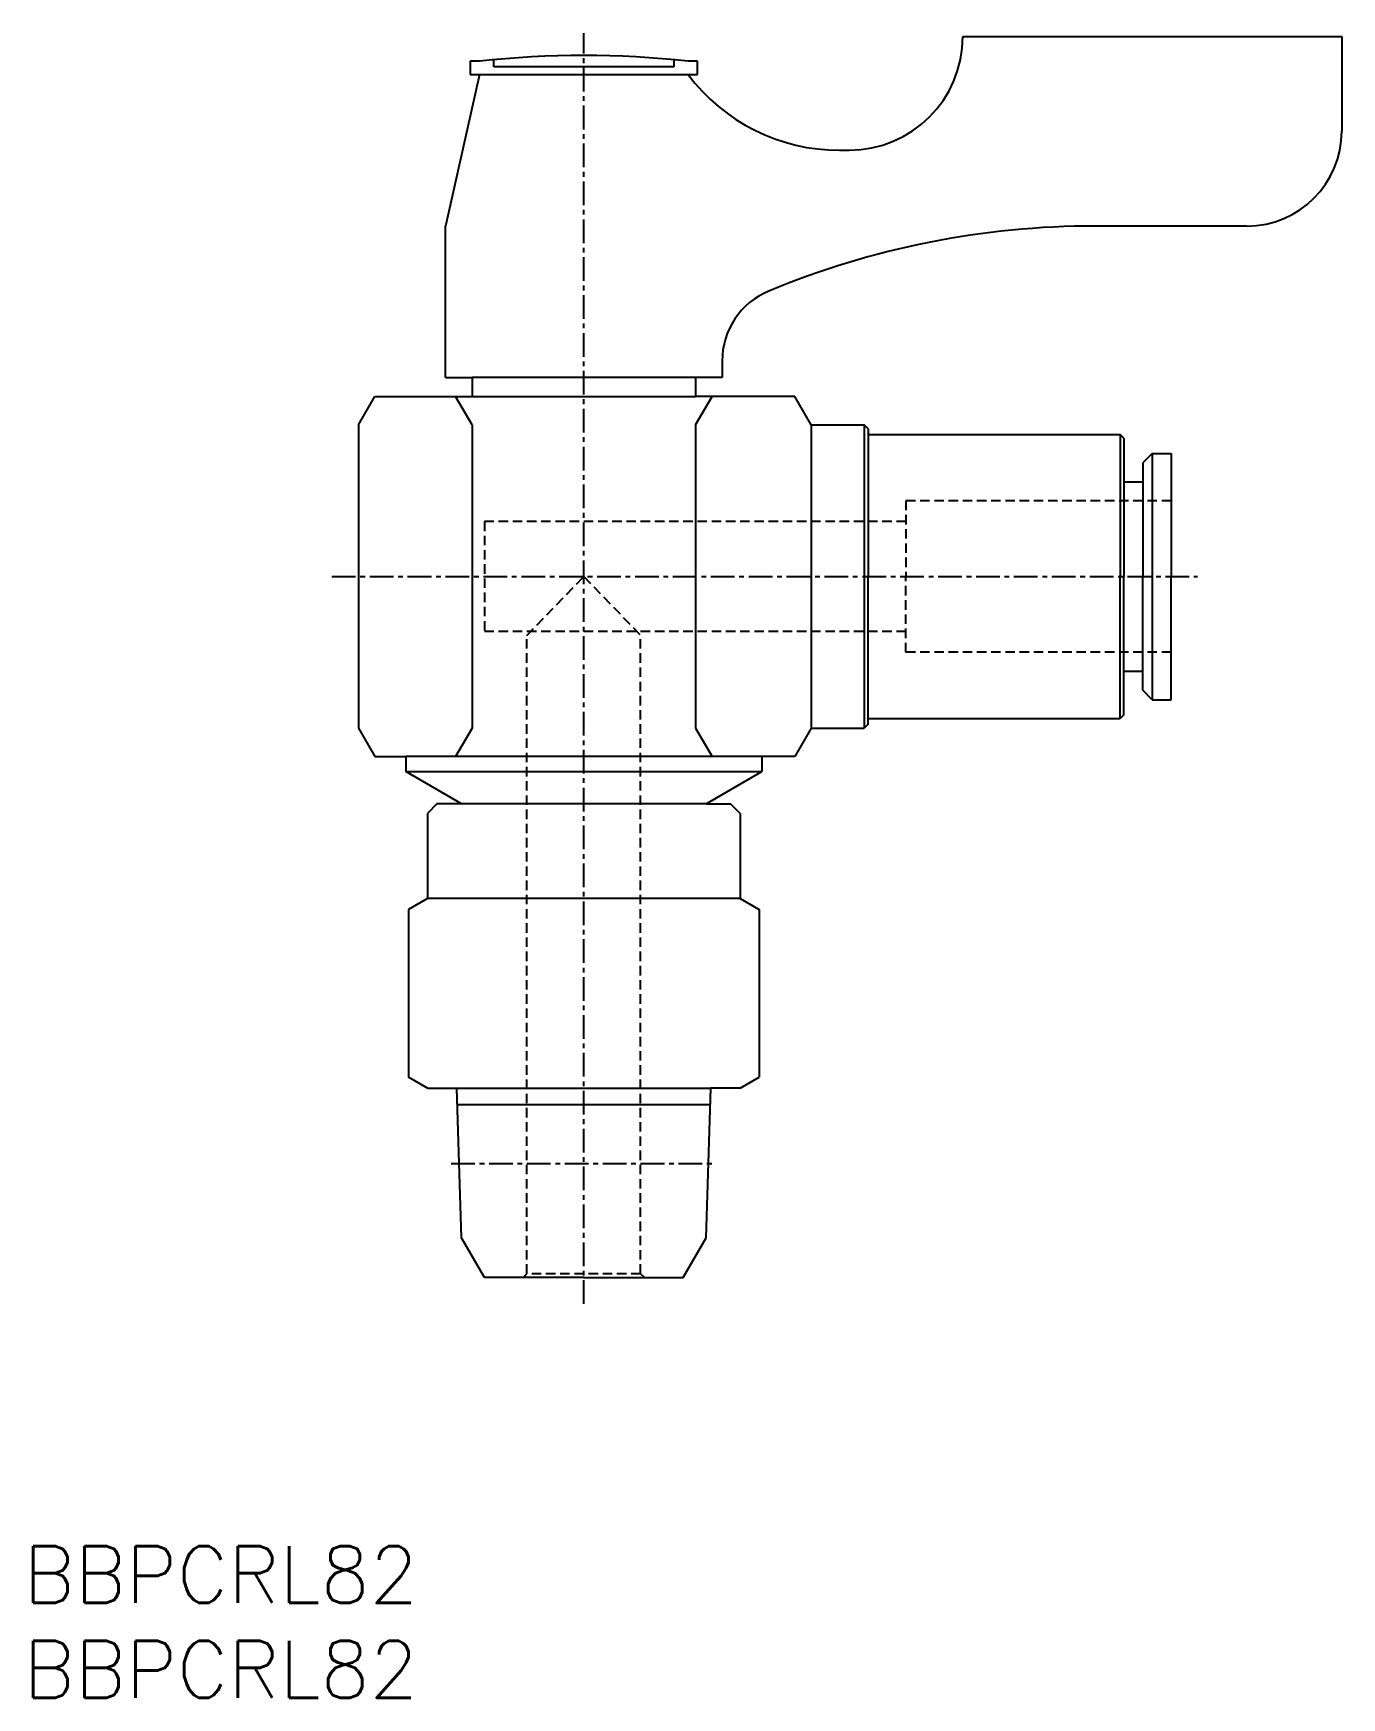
# Model space of a CAD drawing. Extents: x 0.5 to 69.6, y 0 to 87.9.
import ezdxf

# ---------------------------------------------------------------- set-up
doc = ezdxf.new("R2010")
doc.units = 0
doc.linetypes.add('CENTER', pattern=[2, 1.25, -0.25, 0.25, -0.25])
doc.linetypes.add('DASHED', pattern=[0.75, 0.5, -0.25])
doc.layers.get('0').update_dxf_attribs({"linetype": 'CONTINUOUS'})
doc.layers.add('CENTER', color=1, linetype='CENTER')
doc.styles.get("Standard").update_dxf_attribs({"font": 'txt.shx'})

# ---------------------------------------------------------------- blocks, each defined once
blk = doc.blocks.new('*U4')
at = {"color": 7, "linetype": 'CONTINUOUS'}
blk.add_text('BBPCRL82', height=3, dxfattribs=at).set_placement((0, 5))
blk = doc.blocks.new('*U5')
at = {"color": 7, "linetype": 'CONTINUOUS'}
blk.add_text('BBPCRL82', height=3, dxfattribs=at).set_placement((0, 0))

msp = doc.modelspace()

# ---------------------------------------------------------------- linework, layer by layer
at = {"color": 7, "linetype": 'CONTINUOUS'}
for p, q in [((49.57, 87.678), (69.57, 87.678)), ((69.57, 87.678), (69.57, 82.678)), ((24.07, 86.378), (23.57, 86.378)), ((23.57, 86.378), (23.57, 85.678)), ((24.82, 86.078), (24.82, 86.454)), ((34.32, 86.454), (34.32, 86.078)), ((35.57, 86.378), (35.07, 86.378)), ((35.57, 85.678), (35.57, 86.378)), ((24.07, 85.678), (22.27, 77.678)), ((23.57, 85.678), (25.22, 85.678)), ((24.07, 85.678), (35.07, 85.678)), ((34.32, 86.078), (24.82, 86.078)), ((33.92, 85.678), (35.57, 85.678)), ((43.07, 81.678), (43.57, 81.678)), ((22.27, 69.678), (22.27, 77.678)), ((64.57, 77.678), (56.57, 77.678)), ((36.87, 70.552), (36.87, 69.678)), ((22.27, 69.678), (23.67, 69.678)), ((23.67, 69.678), (23.67, 68.678)), ((35.47, 69.678), (23.67, 69.678)), ((35.47, 69.678), (35.47, 68.678)), ((36.87, 69.678), (35.47, 69.678)), ((17.67, 67.178), (18.536, 68.678)), ((18.536, 68.678), (23.67, 68.678)), ((23.67, 67.178), (22.804, 68.678)), ((23.67, 68.678), (35.47, 68.678)), ((40.704, 68.678), (35.47, 68.678)), ((35.47, 67.178), (36.336, 68.678)), ((41.57, 67.178), (40.704, 68.678)), ((17.67, 67.178), (17.67, 51.178)), ((23.67, 67.178), (23.67, 65.378)), ((23.67, 67.178), (23.67, 59.178)), ((35.47, 67.178), (35.47, 51.178)), ((41.57, 67.178), (41.57, 65.378)), ((41.57, 67.178), (41.57, 59.178)), ((41.57, 67.178), (44.37, 67.178)), ((44.57, 66.978), (44.37, 67.178)), ((44.37, 67.178), (44.37, 51.178)), ((44.57, 66.978), (44.57, 59.178)), ((44.57, 66.678), (57.87, 66.678)), ((58.07, 66.478), (57.87, 66.678)), ((57.87, 66.678), (57.87, 59.178)), ((58.07, 66.478), (58.07, 59.178)), ((59.57, 65.678), (59.07, 65.178)), ((59.07, 65.178), (59.07, 59.178)), ((59.57, 65.678), (60.57, 65.678)), ((59.57, 65.678), (59.57, 52.678)), ((60.57, 65.678), (60.57, 59.178)), ((58.07, 64.178), (59.07, 64.178)), ((23.67, 59.178), (23.67, 51.178)), ((41.57, 59.178), (41.57, 51.178)), ((44.57, 51.378), (44.57, 59.178)), ((57.87, 51.678), (57.87, 59.178)), ((58.07, 51.878), (58.07, 59.178)), ((59.07, 53.178), (59.07, 59.178)), ((60.57, 52.678), (60.57, 59.178)), ((58.07, 54.178), (59.07, 54.178)), ((23.67, 52.978), (23.67, 51.178)), ((41.57, 52.978), (41.57, 51.178)), ((59.57, 52.678), (59.07, 53.178)), ((58.07, 51.878), (57.87, 51.678)), ((59.57, 52.678), (60.57, 52.678)), ((17.67, 51.178), (18.536, 49.678)), ((23.67, 51.178), (22.804, 49.678)), ((35.47, 51.178), (36.336, 49.678)), ((41.57, 51.178), (40.704, 49.678)), ((41.57, 51.178), (44.37, 51.178)), ((44.57, 51.378), (44.37, 51.178)), ((44.57, 51.678), (57.87, 51.678)), ((18.536, 49.678), (20.17, 49.678)), ((20.17, 49.678), (20.17, 48.881)), ((38.97, 49.678), (20.17, 49.678)), ((38.97, 49.678), (38.97, 48.881)), ((40.704, 49.678), (38.97, 49.678)), ((23.12, 47.178), (20.17, 48.881)), ((20.17, 48.881), (38.97, 48.881)), ((36.02, 47.178), (38.97, 48.881)), ((21.82, 47.178), (21.32, 46.678)), ((21.32, 46.678), (21.32, 42.178)), ((23.12, 47.178), (21.82, 47.178)), ((36.02, 47.178), (23.12, 47.178)), ((36.02, 47.178), (37.32, 47.178)), ((37.82, 46.678), (37.32, 47.178)), ((37.82, 46.678), (37.82, 42.178)), ((21.32, 42.178), (20.32, 41.6)), ((37.82, 42.178), (21.32, 42.178)), ((37.82, 42.178), (38.82, 41.6)), ((20.32, 41.6), (20.32, 32.755)), ((38.82, 41.6), (38.82, 32.755)), ((21.32, 32.178), (20.32, 32.755)), ((37.82, 32.178), (38.82, 32.755)), ((21.32, 32.178), (22.867, 32.178)), ((23.114, 24.266), (22.867, 32.178)), ((22.867, 32.178), (36.273, 32.178)), ((36.026, 24.266), (36.273, 32.178)), ((37.82, 32.178), (36.273, 32.178)), ((36.246, 31.293), (22.895, 31.293)), ((24.32, 22.178), (23.114, 24.266)), ((34.82, 22.178), (36.026, 24.266)), ((29.57, 22.178), (24.32, 22.178)), ((29.57, 22.178), (34.82, 22.178))]:
    msp.add_line(p, q, dxfattribs=at)
at = {"color": 3, "linetype": 'DASHED'}
for p, q in [((60.57, 63.178), (46.57, 63.178)), ((46.57, 63.178), (46.57, 59.178)), ((46.57, 62.078), (24.32, 62.078)), ((24.32, 62.078), (24.32, 56.278)), ((26.57, 56.074), (29.57, 59.178)), ((29.57, 59.178), (32.57, 56.074)), ((46.57, 55.178), (46.57, 59.178)), ((46.57, 56.278), (24.32, 56.278)), ((26.57, 22.378), (26.57, 56.074)), ((32.57, 22.378), (32.57, 56.074)), ((60.57, 55.178), (46.57, 55.178)), ((26.37, 22.178), (26.57, 22.378)), ((32.57, 22.378), (26.57, 22.378)), ((32.77, 22.178), (32.57, 22.378))]:
    msp.add_line(p, q, dxfattribs=at)
at = {"color": 7, "linetype": 'CONTINUOUS'}
for centre, radius, start, end in [((43.57, 87.678), 6, 270, 0), ((29.57, 36.111), 50.567, 83.75574, 96.24426), ((43.07, 91.678), 10, 216.8699, 270), ((64.57, 82.678), 5, 270, 0), ((56.57, 32.678), 45, 90, 112.5151), ((40.87, 70.552), 4, 112.5151, 180)]:
    msp.add_arc(centre, radius, start, end, dxfattribs=at)
at = {"layer": 'CENTER', "color": 1, "linetype": 'CENTER'}
for p, q in [((29.57, 20.781), (29.57, 87.851)), ((16.273, 59.178), (61.967, 59.178)), ((22.57, 28.188), (36.57, 28.188))]:
    msp.add_line(p, q, dxfattribs=at)

# ---------------------------------------------------------------- block references
at = {"color": 7, "linetype": 'CONTINUOUS'}
for name in ['*U4', '*U5']:
    msp.add_blockref(name, (0, 0), dxfattribs=at)

doc.saveas('drawing.dxf')
